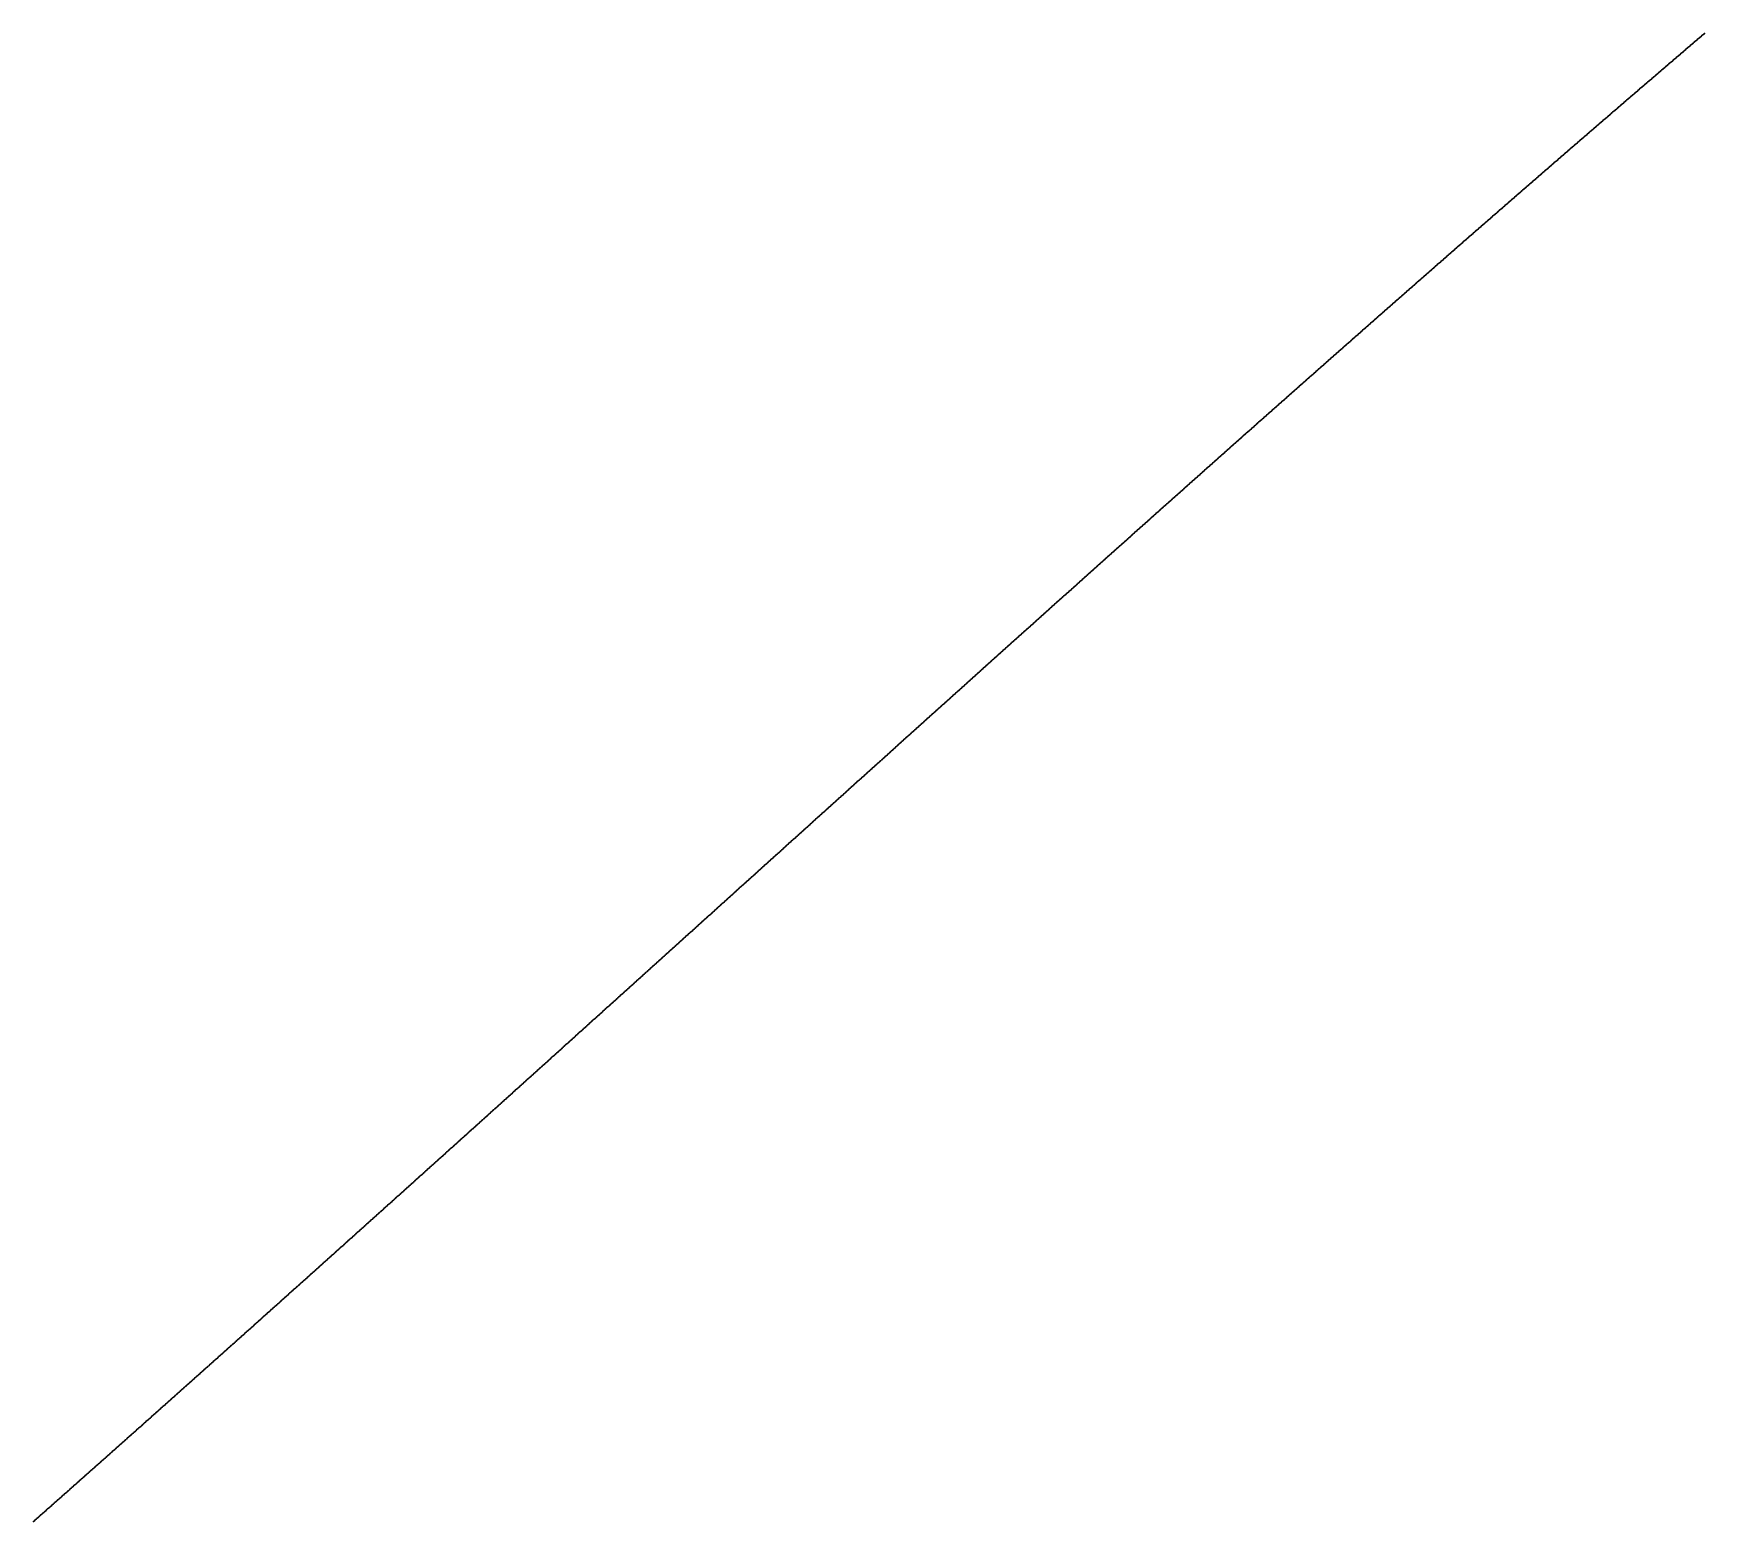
# Model space of a CAD drawing. Header units: metres. Extents: x 0 to 360, y 0 to 49.
# Drawn here: x 67.51 to 78.75, y 25.43 to 35.44 of the extents above; entities that cross this region are included whole.
import ezdxf

# ---------------------------------------------------------------- set-up
doc = ezdxf.new("R2010")
doc.units = ezdxf.units.M

msp = doc.modelspace()

# ---------------------------------------------------------------- linework, layer by layer
for p in [(78.731, 35.421), (78.737, 35.426), (78.743, 35.431), (78.749, 35.436), (78.755, 35.441), (78.602, 35.31), (78.608, 35.315), (78.614, 35.32), (78.62, 35.325), (78.626, 35.33), (78.632, 35.336), (78.638, 35.341), (78.643, 35.346), (78.649, 35.351), (78.655, 35.356), (78.661, 35.361), (78.667, 35.366), (78.673, 35.371), (78.679, 35.376), (78.685, 35.381), (78.69, 35.386), (78.696, 35.391), (78.702, 35.396), (78.708, 35.401), (78.714, 35.406), (78.72, 35.411), (78.726, 35.416), (78.473, 35.2), (78.479, 35.205), (78.485, 35.21), (78.491, 35.215), (78.497, 35.22), (78.503, 35.225), (78.508, 35.23), (78.514, 35.235), (78.52, 35.24), (78.526, 35.245), (78.532, 35.25), (78.538, 35.255), (78.544, 35.26), (78.549, 35.265), (78.555, 35.27), (78.561, 35.275), (78.567, 35.28), (78.573, 35.285), (78.579, 35.29), (78.585, 35.295), (78.591, 35.3), (78.596, 35.305), (78.338, 35.084), (78.344, 35.089), (78.35, 35.094), (78.356, 35.099), (78.362, 35.104), (78.367, 35.109), (78.373, 35.114), (78.379, 35.119), (78.385, 35.124), (78.391, 35.129), (78.397, 35.134), (78.403, 35.139), (78.409, 35.144), (78.414, 35.149), (78.42, 35.154), (78.426, 35.159), (78.432, 35.164), (78.438, 35.169), (78.444, 35.175), (78.45, 35.18), (78.456, 35.185), (78.461, 35.19), (78.467, 35.195), (78.209, 34.972), (78.215, 34.978), (78.22, 34.983), (78.226, 34.988), (78.232, 34.993), (78.238, 34.998), (78.244, 35.003), (78.25, 35.008), (78.256, 35.013), (78.262, 35.018), (78.267, 35.023), (78.273, 35.028), (78.279, 35.033), (78.285, 35.038), (78.291, 35.043), (78.297, 35.048), (78.303, 35.053), (78.309, 35.058), (78.314, 35.064), (78.32, 35.069), (78.326, 35.074), (78.332, 35.079), (78.079, 34.861), (78.085, 34.866), (78.091, 34.871), (78.097, 34.876), (78.103, 34.881), (78.109, 34.886), (78.115, 34.891), (78.12, 34.896), (78.126, 34.902), (78.132, 34.907), (78.138, 34.912), (78.144, 34.917), (78.15, 34.922), (78.156, 34.927), (78.162, 34.932), (78.168, 34.937), (78.173, 34.942), (78.179, 34.947), (78.185, 34.952), (78.191, 34.957), (78.197, 34.962), (78.203, 34.967), (77.95, 34.749), (77.956, 34.754), (77.962, 34.759), (77.968, 34.764), (77.973, 34.77), (77.979, 34.775), (77.985, 34.78), (77.991, 34.785), (77.997, 34.79), (78.003, 34.795), (78.009, 34.8), (78.015, 34.805), (78.02, 34.81), (78.026, 34.815), (78.032, 34.82), (78.038, 34.825), (78.044, 34.83), (78.05, 34.836), (78.056, 34.841), (78.062, 34.846), (78.068, 34.851), (78.073, 34.856), (77.82, 34.637), (77.826, 34.642), (77.832, 34.647), (77.838, 34.652), (77.844, 34.658), (77.85, 34.663), (77.856, 34.668), (77.862, 34.673), (77.867, 34.678), (77.873, 34.683), (77.879, 34.688), (77.885, 34.693), (77.891, 34.698), (77.897, 34.703), (77.903, 34.708), (77.909, 34.714), (77.915, 34.719), (77.92, 34.724), (77.926, 34.729), (77.932, 34.734), (77.938, 34.739), (77.944, 34.744), (77.691, 34.525), (77.697, 34.53), (77.703, 34.535), (77.709, 34.54), (77.714, 34.545), (77.72, 34.55), (77.726, 34.555), (77.732, 34.561), (77.738, 34.566), (77.744, 34.571), (77.75, 34.576), (77.756, 34.581), (77.762, 34.586), (77.767, 34.591), (77.773, 34.596), (77.779, 34.601), (77.785, 34.606), (77.791, 34.612), (77.797, 34.617), (77.803, 34.622), (77.809, 34.627), (77.815, 34.632), (77.561, 34.412), (77.567, 34.417), (77.573, 34.422), (77.579, 34.428), (77.585, 34.433), (77.591, 34.438), (77.597, 34.443), (77.602, 34.448), (77.608, 34.453), (77.614, 34.458), (77.62, 34.463), (77.626, 34.469), (77.632, 34.474), (77.638, 34.479), (77.644, 34.484), (77.65, 34.489), (77.655, 34.494), (77.661, 34.499), (77.667, 34.504), (77.673, 34.509), (77.679, 34.515), (77.685, 34.52), (77.432, 34.299), (77.437, 34.304), (77.443, 34.31), (77.449, 34.315), (77.455, 34.32), (77.461, 34.325), (77.467, 34.33), (77.473, 34.335), (77.479, 34.34), (77.485, 34.346), (77.49, 34.351), (77.496, 34.356), (77.502, 34.361), (77.508, 34.366), (77.514, 34.371), (77.52, 34.376), (77.526, 34.381), (77.532, 34.387), (77.538, 34.392), (77.544, 34.397), (77.549, 34.402), (77.555, 34.407), (77.302, 34.186), (77.308, 34.191), (77.314, 34.196), (77.319, 34.202), (77.325, 34.207), (77.331, 34.212), (77.337, 34.217), (77.343, 34.222), (77.349, 34.227), (77.355, 34.232), (77.361, 34.238), (77.367, 34.243), (77.373, 34.248), (77.378, 34.253), (77.384, 34.258), (77.39, 34.263), (77.396, 34.268), (77.402, 34.274), (77.408, 34.279), (77.414, 34.284), (77.42, 34.289), (77.426, 34.294), (77.172, 34.073), (77.178, 34.078), (77.184, 34.083), (77.19, 34.088), (77.196, 34.093), (77.201, 34.099), (77.207, 34.104), (77.213, 34.109), (77.219, 34.114), (77.225, 34.119), (77.231, 34.124), (77.237, 34.13), (77.243, 34.135), (77.249, 34.14), (77.255, 34.145), (77.26, 34.15), (77.266, 34.155), (77.272, 34.16), (77.278, 34.166), (77.284, 34.171), (77.29, 34.176), (77.296, 34.181), (77.042, 33.959), (77.048, 33.964), (77.054, 33.97), (77.06, 33.975), (77.066, 33.98), (77.072, 33.985), (77.077, 33.99), (77.083, 33.995), (77.089, 34.001), (77.095, 34.006), (77.101, 34.011), (77.107, 34.016), (77.113, 34.021), (77.119, 34.026), (77.125, 34.032), (77.131, 34.037), (77.136, 34.042), (77.142, 34.047), (77.148, 34.052), (77.154, 34.057), (77.16, 34.062), (77.166, 34.068), (76.918, 33.85), (76.924, 33.856), (76.93, 33.861), (76.936, 33.866), (76.942, 33.871), (76.947, 33.876), (76.953, 33.882), (76.959, 33.887), (76.965, 33.892), (76.971, 33.897), (76.977, 33.902), (76.983, 33.907), (76.989, 33.913), (76.995, 33.918), (77.001, 33.923), (77.007, 33.928), (77.012, 33.933), (77.018, 33.938), (77.024, 33.944), (77.03, 33.949), (77.036, 33.954), (76.788, 33.736), (76.794, 33.742), (76.8, 33.747), (76.806, 33.752), (76.812, 33.757), (76.817, 33.762), (76.823, 33.768), (76.829, 33.773), (76.835, 33.778), (76.841, 33.783), (76.847, 33.788), (76.853, 33.793), (76.859, 33.799), (76.865, 33.804), (76.871, 33.809), (76.877, 33.814), (76.882, 33.819), (76.888, 33.825), (76.894, 33.83), (76.9, 33.835), (76.906, 33.84), (76.912, 33.845), (76.658, 33.622), (76.664, 33.627), (76.67, 33.632), (76.675, 33.638), (76.681, 33.643), (76.687, 33.648), (76.693, 33.653), (76.699, 33.658), (76.705, 33.664), (76.711, 33.669), (76.717, 33.674), (76.723, 33.679), (76.729, 33.684), (76.735, 33.69), (76.741, 33.695), (76.746, 33.7), (76.752, 33.705), (76.758, 33.71), (76.764, 33.716), (76.77, 33.721), (76.776, 33.726), (76.782, 33.731), (76.533, 33.513), (76.539, 33.518), (76.545, 33.523), (76.551, 33.528), (76.557, 33.533), (76.563, 33.539), (76.569, 33.544), (76.575, 33.549), (76.581, 33.554), (76.587, 33.56), (76.593, 33.565), (76.599, 33.57), (76.604, 33.575), (76.61, 33.58), (76.616, 33.586), (76.622, 33.591), (76.628, 33.596), (76.634, 33.601), (76.64, 33.606), (76.646, 33.612), (76.652, 33.617), (76.403, 33.398), (76.409, 33.403), (76.415, 33.408), (76.421, 33.413), (76.427, 33.419), (76.433, 33.424), (76.439, 33.429), (76.445, 33.434), (76.451, 33.44), (76.456, 33.445), (76.462, 33.45), (76.468, 33.455), (76.474, 33.46), (76.48, 33.466), (76.486, 33.471), (76.492, 33.476), (76.498, 33.481), (76.504, 33.487), (76.51, 33.492), (76.516, 33.497), (76.522, 33.502), (76.528, 33.507), (76.279, 33.288), (76.285, 33.293), (76.291, 33.298), (76.296, 33.304), (76.302, 33.309), (76.308, 33.314), (76.314, 33.319), (76.32, 33.325), (76.326, 33.33), (76.332, 33.335), (76.338, 33.34), (76.344, 33.346), (76.35, 33.351), (76.356, 33.356), (76.362, 33.361), (76.368, 33.366), (76.374, 33.372), (76.379, 33.377), (76.385, 33.382), (76.391, 33.387), (76.397, 33.393), (76.148, 33.173), (76.154, 33.178), (76.16, 33.183), (76.166, 33.188), (76.172, 33.194), (76.178, 33.199), (76.184, 33.204), (76.19, 33.209), (76.196, 33.215), (76.202, 33.22), (76.208, 33.225), (76.213, 33.23), (76.219, 33.236), (76.225, 33.241), (76.231, 33.246), (76.237, 33.251), (76.243, 33.257), (76.249, 33.262), (76.255, 33.267), (76.261, 33.272), (76.267, 33.278), (76.273, 33.283), (76.024, 33.062), (76.03, 33.068), (76.036, 33.073), (76.041, 33.078), (76.047, 33.083), (76.053, 33.089), (76.059, 33.094), (76.065, 33.099), (76.071, 33.104), (76.077, 33.11), (76.083, 33.115), (76.089, 33.12), (76.095, 33.126), (76.101, 33.131), (76.107, 33.136), (76.113, 33.141), (76.119, 33.146), (76.125, 33.152), (76.13, 33.157), (76.136, 33.162), (76.142, 33.167), (75.893, 32.947), (75.899, 32.952), (75.905, 32.957), (75.911, 32.963), (75.917, 32.968), (75.923, 32.973), (75.929, 32.978), (75.935, 32.984), (75.941, 32.989), (75.946, 32.994), (75.952, 32.999), (75.958, 33.005), (75.964, 33.01), (75.97, 33.015), (75.976, 33.02), (75.982, 33.026), (75.988, 33.031), (75.994, 33.036), (76, 33.041), (76.006, 33.047), (76.012, 33.052), (76.018, 33.057), (75.768, 32.836), (75.774, 32.841), (75.78, 32.847), (75.786, 32.852), (75.792, 32.857), (75.798, 32.862), (75.804, 32.868), (75.81, 32.873), (75.816, 32.878), (75.822, 32.884), (75.828, 32.889), (75.834, 32.894), (75.84, 32.899), (75.846, 32.905), (75.851, 32.91), (75.857, 32.915), (75.863, 32.92), (75.869, 32.926), (75.875, 32.931), (75.881, 32.936), (75.887, 32.941), (75.643, 32.725), (75.649, 32.731), (75.655, 32.736), (75.661, 32.741), (75.667, 32.746), (75.673, 32.752), (75.679, 32.757), (75.685, 32.762), (75.691, 32.767), (75.697, 32.773), (75.703, 32.778), (75.709, 32.783), (75.715, 32.789), (75.721, 32.794), (75.727, 32.799), (75.733, 32.804), (75.739, 32.81), (75.744, 32.815), (75.75, 32.82), (75.756, 32.826), (75.762, 32.831), (75.518, 32.614), (75.524, 32.619), (75.53, 32.625), (75.536, 32.63), (75.542, 32.635), (75.548, 32.641), (75.554, 32.646), (75.56, 32.651), (75.566, 32.656), (75.572, 32.662), (75.578, 32.667), (75.584, 32.672), (75.59, 32.678), (75.596, 32.683), (75.602, 32.688), (75.608, 32.694), (75.614, 32.699), (75.62, 32.704), (75.626, 32.709), (75.632, 32.715), (75.637, 32.72), (75.388, 32.498), (75.393, 32.503), (75.399, 32.508), (75.405, 32.514), (75.411, 32.519), (75.417, 32.524), (75.423, 32.529), (75.429, 32.535), (75.435, 32.54), (75.441, 32.545), (75.447, 32.551), (75.453, 32.556), (75.459, 32.561), (75.465, 32.566), (75.471, 32.572), (75.477, 32.577), (75.483, 32.582), (75.489, 32.588), (75.495, 32.593), (75.501, 32.598), (75.507, 32.604), (75.513, 32.609), (75.262, 32.386), (75.268, 32.391), (75.274, 32.397), (75.28, 32.402), (75.286, 32.407), (75.292, 32.413), (75.298, 32.418), (75.304, 32.423), (75.31, 32.429), (75.316, 32.434), (75.322, 32.439), (75.328, 32.445), (75.334, 32.45), (75.34, 32.455), (75.346, 32.46), (75.352, 32.466), (75.358, 32.471), (75.364, 32.476), (75.37, 32.482), (75.376, 32.487), (75.382, 32.492), (75.137, 32.275), (75.143, 32.28), (75.149, 32.285), (75.155, 32.29), (75.161, 32.296), (75.167, 32.301), (75.173, 32.306), (75.179, 32.312), (75.185, 32.317), (75.191, 32.322), (75.197, 32.328), (75.203, 32.333), (75.209, 32.338), (75.215, 32.344), (75.221, 32.349), (75.227, 32.354), (75.233, 32.36), (75.239, 32.365), (75.245, 32.37), (75.251, 32.376), (75.256, 32.381), (75.012, 32.163), (75.018, 32.168), (75.024, 32.173), (75.03, 32.179), (75.036, 32.184), (75.042, 32.189), (75.048, 32.195), (75.054, 32.2), (75.06, 32.205), (75.066, 32.211), (75.072, 32.216), (75.078, 32.221), (75.084, 32.227), (75.09, 32.232), (75.095, 32.237), (75.101, 32.243), (75.107, 32.248), (75.113, 32.253), (75.119, 32.259), (75.125, 32.264), (75.131, 32.269), (74.887, 32.051), (74.893, 32.056), (74.899, 32.061), (74.904, 32.067), (74.91, 32.072), (74.916, 32.077), (74.922, 32.083), (74.928, 32.088), (74.934, 32.093), (74.94, 32.099), (74.946, 32.104), (74.952, 32.109), (74.958, 32.115), (74.964, 32.12), (74.97, 32.125), (74.976, 32.131), (74.982, 32.136), (74.988, 32.141), (74.994, 32.147), (75, 32.152), (75.006, 32.157), (74.761, 31.938), (74.767, 31.944), (74.773, 31.949), (74.779, 31.954), (74.785, 31.96), (74.791, 31.965), (74.797, 31.971), (74.803, 31.976), (74.809, 31.981), (74.815, 31.987), (74.821, 31.992), (74.827, 31.997), (74.833, 32.003), (74.839, 32.008), (74.845, 32.013), (74.851, 32.019), (74.857, 32.024), (74.863, 32.029), (74.869, 32.035), (74.875, 32.04), (74.881, 32.045), (74.636, 31.826), (74.642, 31.831), (74.648, 31.837), (74.653, 31.842), (74.659, 31.847), (74.665, 31.853), (74.671, 31.858), (74.677, 31.864), (74.683, 31.869), (74.689, 31.874), (74.695, 31.88), (74.701, 31.885), (74.707, 31.89), (74.713, 31.896), (74.719, 31.901), (74.725, 31.906), (74.731, 31.912), (74.737, 31.917), (74.743, 31.922), (74.749, 31.928), (74.755, 31.933), (74.51, 31.714), (74.516, 31.719), (74.522, 31.724), (74.528, 31.73), (74.534, 31.735), (74.54, 31.74), (74.546, 31.746), (74.552, 31.751), (74.558, 31.756), (74.564, 31.762), (74.57, 31.767), (74.576, 31.773), (74.582, 31.778), (74.588, 31.783), (74.594, 31.789), (74.6, 31.794), (74.606, 31.799), (74.612, 31.805), (74.618, 31.81), (74.624, 31.815), (74.63, 31.821), (74.384, 31.601), (74.39, 31.606), (74.396, 31.612), (74.402, 31.617), (74.408, 31.622), (74.414, 31.628), (74.42, 31.633), (74.426, 31.638), (74.432, 31.644), (74.438, 31.649), (74.444, 31.655), (74.45, 31.66), (74.456, 31.665), (74.462, 31.671), (74.468, 31.676), (74.474, 31.681), (74.48, 31.687), (74.486, 31.692), (74.492, 31.697), (74.498, 31.703), (74.504, 31.708), (74.258, 31.488), (74.264, 31.493), (74.27, 31.499), (74.276, 31.504), (74.282, 31.509), (74.288, 31.515), (74.294, 31.52), (74.3, 31.526), (74.306, 31.531), (74.312, 31.536), (74.318, 31.542), (74.324, 31.547), (74.33, 31.552), (74.336, 31.558), (74.342, 31.563), (74.348, 31.569), (74.354, 31.574), (74.36, 31.579), (74.366, 31.585), (74.372, 31.59), (74.378, 31.595), (74.132, 31.375), (74.138, 31.38), (74.144, 31.386), (74.15, 31.391), (74.156, 31.396), (74.162, 31.402), (74.168, 31.407), (74.174, 31.413), (74.18, 31.418), (74.186, 31.423), (74.192, 31.429), (74.198, 31.434), (74.204, 31.439), (74.21, 31.445), (74.216, 31.45), (74.222, 31.456), (74.228, 31.461), (74.234, 31.466), (74.24, 31.472), (74.246, 31.477), (74.252, 31.483), (74.006, 31.262), (74.012, 31.267), (74.018, 31.272), (74.024, 31.278), (74.03, 31.283), (74.036, 31.289), (74.042, 31.294), (74.048, 31.299), (74.054, 31.305), (74.06, 31.31), (74.066, 31.316), (74.072, 31.321), (74.078, 31.326), (74.084, 31.332), (74.09, 31.337), (74.096, 31.343), (74.102, 31.348), (74.108, 31.353), (74.114, 31.359), (74.12, 31.364), (74.126, 31.369), (73.88, 31.148), (73.886, 31.154), (73.892, 31.159), (73.898, 31.164), (73.904, 31.17), (73.91, 31.175), (73.916, 31.181), (73.922, 31.186), (73.928, 31.191), (73.934, 31.197), (73.94, 31.202), (73.946, 31.208), (73.952, 31.213), (73.958, 31.218), (73.964, 31.224), (73.97, 31.229), (73.976, 31.235), (73.982, 31.24), (73.988, 31.245), (73.994, 31.251), (74, 31.256), (73.76, 31.04), (73.766, 31.046), (73.772, 31.051), (73.778, 31.056), (73.784, 31.062), (73.79, 31.067), (73.796, 31.073), (73.802, 31.078), (73.808, 31.083), (73.814, 31.089), (73.82, 31.094), (73.826, 31.1), (73.832, 31.105), (73.838, 31.11), (73.844, 31.116), (73.85, 31.121), (73.856, 31.127), (73.862, 31.132), (73.868, 31.137), (73.874, 31.143), (73.634, 30.926), (73.64, 30.932), (73.646, 30.937), (73.652, 30.943), (73.658, 30.948), (73.664, 30.954), (73.67, 30.959), (73.676, 30.964), (73.682, 30.97), (73.688, 30.975), (73.694, 30.981), (73.7, 30.986), (73.706, 30.991), (73.712, 30.997), (73.718, 31.002), (73.724, 31.008), (73.73, 31.013), (73.736, 31.018), (73.742, 31.024), (73.748, 31.029), (73.754, 31.035), (73.507, 30.813), (73.513, 30.818), (73.519, 30.823), (73.525, 30.829), (73.531, 30.834), (73.537, 30.84), (73.543, 30.845), (73.549, 30.851), (73.555, 30.856), (73.561, 30.861), (73.567, 30.867), (73.573, 30.872), (73.579, 30.878), (73.585, 30.883), (73.591, 30.888), (73.597, 30.894), (73.603, 30.899), (73.609, 30.905), (73.615, 30.91), (73.621, 30.916), (73.627, 30.921), (73.38, 30.699), (73.386, 30.704), (73.392, 30.709), (73.399, 30.715), (73.405, 30.72), (73.411, 30.726), (73.417, 30.731), (73.423, 30.737), (73.429, 30.742), (73.435, 30.747), (73.441, 30.753), (73.447, 30.758), (73.453, 30.764), (73.459, 30.769), (73.465, 30.775), (73.471, 30.78), (73.477, 30.785), (73.483, 30.791), (73.489, 30.796), (73.495, 30.802), (73.501, 30.807), (73.26, 30.59), (73.266, 30.595), (73.272, 30.601), (73.278, 30.606), (73.284, 30.612), (73.29, 30.617), (73.296, 30.622), (73.302, 30.628), (73.308, 30.633), (73.314, 30.639), (73.32, 30.644), (73.326, 30.65), (73.332, 30.655), (73.338, 30.661), (73.344, 30.666), (73.35, 30.671), (73.356, 30.677), (73.362, 30.682), (73.368, 30.688), (73.374, 30.693), (73.133, 30.476), (73.139, 30.481), (73.145, 30.486), (73.151, 30.492), (73.157, 30.497), (73.163, 30.503), (73.169, 30.508), (73.175, 30.514), (73.181, 30.519), (73.187, 30.525), (73.193, 30.53), (73.199, 30.535), (73.205, 30.541), (73.211, 30.546), (73.218, 30.552), (73.224, 30.557), (73.23, 30.563), (73.236, 30.568), (73.242, 30.574), (73.248, 30.579), (73.254, 30.584), (73.006, 30.361), (73.012, 30.367), (73.018, 30.372), (73.024, 30.377), (73.03, 30.383), (73.036, 30.388), (73.042, 30.394), (73.048, 30.399), (73.054, 30.405), (73.06, 30.41), (73.066, 30.416), (73.073, 30.421), (73.079, 30.427), (73.085, 30.432), (73.091, 30.437), (73.097, 30.443), (73.103, 30.448), (73.109, 30.454), (73.115, 30.459), (73.121, 30.465), (73.127, 30.47), (72.885, 30.252), (72.891, 30.257), (72.897, 30.263), (72.903, 30.268), (72.909, 30.274), (72.915, 30.279), (72.921, 30.285), (72.927, 30.29), (72.933, 30.296), (72.94, 30.301), (72.946, 30.307), (72.952, 30.312), (72.958, 30.317), (72.964, 30.323), (72.97, 30.328), (72.976, 30.334), (72.982, 30.339), (72.988, 30.345), (72.994, 30.35), (73, 30.356), (72.758, 30.137), (72.764, 30.143), (72.77, 30.148), (72.776, 30.154), (72.782, 30.159), (72.788, 30.165), (72.794, 30.17), (72.8, 30.176), (72.806, 30.181), (72.812, 30.186), (72.818, 30.192), (72.825, 30.197), (72.831, 30.203), (72.837, 30.208), (72.843, 30.214), (72.849, 30.219), (72.855, 30.225), (72.861, 30.23), (72.867, 30.236), (72.873, 30.241), (72.879, 30.247), (72.637, 30.028), (72.643, 30.033), (72.649, 30.039), (72.655, 30.044), (72.661, 30.05), (72.667, 30.055), (72.673, 30.061), (72.679, 30.066), (72.685, 30.072), (72.691, 30.077), (72.697, 30.083), (72.703, 30.088), (72.709, 30.094), (72.716, 30.099), (72.722, 30.104), (72.728, 30.11), (72.734, 30.115), (72.74, 30.121), (72.746, 30.126), (72.752, 30.132), (72.509, 29.913), (72.515, 29.918), (72.521, 29.924), (72.528, 29.929), (72.534, 29.935), (72.54, 29.94), (72.546, 29.946), (72.552, 29.951), (72.558, 29.957), (72.564, 29.962), (72.57, 29.968), (72.576, 29.973), (72.582, 29.979), (72.588, 29.984), (72.594, 29.99), (72.6, 29.995), (72.606, 30.001), (72.612, 30.006), (72.619, 30.012), (72.625, 30.017), (72.631, 30.022), (72.388, 29.803), (72.394, 29.809), (72.4, 29.814), (72.406, 29.82), (72.412, 29.825), (72.418, 29.831), (72.424, 29.836), (72.43, 29.842), (72.436, 29.847), (72.443, 29.853), (72.449, 29.858), (72.455, 29.864), (72.461, 29.869), (72.467, 29.875), (72.473, 29.88), (72.479, 29.886), (72.485, 29.891), (72.491, 29.897), (72.497, 29.902), (72.503, 29.907), (72.26, 29.688), (72.266, 29.694), (72.272, 29.699), (72.279, 29.705), (72.285, 29.71), (72.291, 29.716), (72.297, 29.721), (72.303, 29.727), (72.309, 29.732), (72.315, 29.738), (72.321, 29.743), (72.327, 29.748), (72.333, 29.754), (72.339, 29.759), (72.345, 29.765), (72.351, 29.77), (72.358, 29.776), (72.364, 29.781), (72.37, 29.787), (72.376, 29.792), (72.382, 29.798), (72.139, 29.578), (72.145, 29.584), (72.151, 29.589), (72.157, 29.595), (72.163, 29.6), (72.169, 29.606), (72.175, 29.611), (72.181, 29.617), (72.187, 29.622), (72.193, 29.628), (72.199, 29.633), (72.206, 29.639), (72.212, 29.644), (72.218, 29.65), (72.224, 29.655), (72.23, 29.661), (72.236, 29.666), (72.242, 29.672), (72.248, 29.677), (72.254, 29.683), (72.011, 29.463), (72.017, 29.468), (72.023, 29.474), (72.029, 29.479), (72.035, 29.485), (72.041, 29.49), (72.047, 29.496), (72.053, 29.501), (72.059, 29.507), (72.066, 29.512), (72.072, 29.518), (72.078, 29.523), (72.084, 29.529), (72.09, 29.534), (72.096, 29.54), (72.102, 29.545), (72.108, 29.551), (72.114, 29.556), (72.12, 29.562), (72.126, 29.567), (72.133, 29.573), (71.889, 29.353), (71.895, 29.358), (71.901, 29.364), (71.907, 29.369), (71.913, 29.375), (71.919, 29.38), (71.925, 29.386), (71.931, 29.391), (71.938, 29.397), (71.944, 29.402), (71.95, 29.408), (71.956, 29.413), (71.962, 29.419), (71.968, 29.424), (71.974, 29.43), (71.98, 29.435), (71.986, 29.441), (71.992, 29.446), (71.999, 29.452), (72.005, 29.457), (71.761, 29.237), (71.767, 29.243), (71.773, 29.248), (71.779, 29.254), (71.785, 29.259), (71.791, 29.265), (71.797, 29.27), (71.803, 29.276), (71.81, 29.281), (71.816, 29.287), (71.822, 29.292), (71.828, 29.298), (71.834, 29.303), (71.84, 29.309), (71.846, 29.314), (71.852, 29.32), (71.858, 29.325), (71.864, 29.331), (71.871, 29.336), (71.877, 29.342), (71.883, 29.347), (71.639, 29.127), (71.645, 29.132), (71.651, 29.138), (71.657, 29.143), (71.663, 29.149), (71.669, 29.154), (71.675, 29.16), (71.681, 29.165), (71.687, 29.171), (71.694, 29.176), (71.7, 29.182), (71.706, 29.187), (71.712, 29.193), (71.718, 29.198), (71.724, 29.204), (71.73, 29.209), (71.736, 29.215), (71.742, 29.22), (71.748, 29.226), (71.755, 29.231), (71.516, 29.016), (71.522, 29.022), (71.528, 29.027), (71.535, 29.033), (71.541, 29.038), (71.547, 29.044), (71.553, 29.049), (71.559, 29.055), (71.565, 29.06), (71.571, 29.066), (71.577, 29.071), (71.584, 29.077), (71.59, 29.083), (71.596, 29.088), (71.602, 29.094), (71.608, 29.099), (71.614, 29.105), (71.62, 29.11), (71.626, 29.116), (71.632, 29.121), (71.388, 28.9), (71.394, 28.906), (71.4, 28.911), (71.406, 28.917), (71.412, 28.922), (71.418, 28.928), (71.424, 28.933), (71.431, 28.939), (71.437, 28.944), (71.443, 28.95), (71.449, 28.956), (71.455, 28.961), (71.461, 28.967), (71.467, 28.972), (71.473, 28.978), (71.48, 28.983), (71.486, 28.989), (71.492, 28.994), (71.498, 29), (71.504, 29.005), (71.51, 29.011), (71.265, 28.79), (71.271, 28.795), (71.277, 28.801), (71.284, 28.806), (71.29, 28.812), (71.296, 28.817), (71.302, 28.823), (71.308, 28.828), (71.314, 28.834), (71.32, 28.839), (71.326, 28.845), (71.333, 28.85), (71.339, 28.856), (71.345, 28.862), (71.351, 28.867), (71.357, 28.873), (71.363, 28.878), (71.369, 28.884), (71.375, 28.889), (71.382, 28.895), (71.143, 28.679), (71.149, 28.684), (71.155, 28.69), (71.161, 28.696), (71.167, 28.701), (71.173, 28.707), (71.179, 28.712), (71.185, 28.718), (71.192, 28.723), (71.198, 28.729), (71.204, 28.734), (71.21, 28.74), (71.216, 28.745), (71.222, 28.751), (71.228, 28.756), (71.235, 28.762), (71.241, 28.768), (71.247, 28.773), (71.253, 28.779), (71.259, 28.784), (71.014, 28.563), (71.02, 28.568), (71.026, 28.574), (71.032, 28.579), (71.038, 28.585), (71.044, 28.59), (71.05, 28.596), (71.057, 28.601), (71.063, 28.607), (71.069, 28.612), (71.075, 28.618), (71.081, 28.624), (71.087, 28.629), (71.093, 28.635), (71.1, 28.64), (71.106, 28.646), (71.112, 28.651), (71.118, 28.657), (71.124, 28.662), (71.13, 28.668), (71.136, 28.673), (70.891, 28.452), (70.897, 28.457), (70.903, 28.463), (70.909, 28.468), (70.915, 28.474), (70.921, 28.479), (70.928, 28.485), (70.934, 28.491), (70.94, 28.496), (70.946, 28.502), (70.952, 28.507), (70.958, 28.513), (70.964, 28.518), (70.971, 28.524), (70.977, 28.529), (70.983, 28.535), (70.989, 28.54), (70.995, 28.546), (71.001, 28.552), (71.007, 28.557), (70.768, 28.341), (70.774, 28.346), (70.78, 28.352), (70.786, 28.357), (70.792, 28.363), (70.798, 28.368), (70.805, 28.374), (70.811, 28.38), (70.817, 28.385), (70.823, 28.391), (70.829, 28.396), (70.835, 28.402), (70.841, 28.407), (70.848, 28.413), (70.854, 28.418), (70.86, 28.424), (70.866, 28.43), (70.872, 28.435), (70.878, 28.441), (70.885, 28.446), (70.638, 28.224), (70.644, 28.23), (70.651, 28.235), (70.657, 28.241), (70.663, 28.246), (70.669, 28.252), (70.675, 28.257), (70.681, 28.263), (70.688, 28.269), (70.694, 28.274), (70.7, 28.28), (70.706, 28.285), (70.712, 28.291), (70.718, 28.296), (70.725, 28.302), (70.731, 28.307), (70.737, 28.313), (70.743, 28.319), (70.749, 28.324), (70.755, 28.33), (70.761, 28.335), (70.515, 28.113), (70.521, 28.118), (70.527, 28.124), (70.533, 28.13), (70.54, 28.135), (70.546, 28.141), (70.552, 28.146), (70.558, 28.152), (70.564, 28.157), (70.57, 28.163), (70.577, 28.169), (70.583, 28.174), (70.589, 28.18), (70.595, 28.185), (70.601, 28.191), (70.607, 28.196), (70.614, 28.202), (70.62, 28.207), (70.626, 28.213), (70.632, 28.219), (70.391, 28.002), (70.398, 28.007), (70.404, 28.013), (70.41, 28.018), (70.416, 28.024), (70.422, 28.029), (70.429, 28.035), (70.435, 28.041), (70.441, 28.046), (70.447, 28.052), (70.453, 28.057), (70.459, 28.063), (70.466, 28.068), (70.472, 28.074), (70.478, 28.08), (70.484, 28.085), (70.49, 28.091), (70.496, 28.096), (70.503, 28.102), (70.509, 28.107), (70.268, 27.89), (70.274, 27.896), (70.28, 27.901), (70.286, 27.907), (70.293, 27.913), (70.299, 27.918), (70.305, 27.924), (70.311, 27.929), (70.317, 27.935), (70.324, 27.94), (70.33, 27.946), (70.336, 27.952), (70.342, 27.957), (70.348, 27.963), (70.354, 27.968), (70.361, 27.974), (70.367, 27.979), (70.373, 27.985), (70.379, 27.991), (70.385, 27.996), (70.144, 27.779), (70.15, 27.785), (70.157, 27.79), (70.163, 27.796), (70.169, 27.801), (70.175, 27.807), (70.181, 27.812), (70.187, 27.818), (70.194, 27.824), (70.2, 27.829), (70.206, 27.835), (70.212, 27.84), (70.218, 27.846), (70.225, 27.851), (70.231, 27.857), (70.237, 27.862), (70.243, 27.868), (70.249, 27.874), (70.256, 27.879), (70.262, 27.885), (70.014, 27.662), (70.02, 27.667), (70.026, 27.673), (70.033, 27.679), (70.039, 27.684), (70.045, 27.69), (70.051, 27.695), (70.057, 27.701), (70.064, 27.706), (70.07, 27.712), (70.076, 27.718), (70.082, 27.723), (70.088, 27.729), (70.095, 27.734), (70.101, 27.74), (70.107, 27.745), (70.113, 27.751), (70.119, 27.757), (70.126, 27.762), (70.132, 27.768), (70.138, 27.773), (69.89, 27.55), (69.896, 27.556), (69.902, 27.561), (69.909, 27.567), (69.915, 27.573), (69.921, 27.578), (69.927, 27.584), (69.933, 27.589), (69.94, 27.595), (69.946, 27.601), (69.952, 27.606), (69.958, 27.612), (69.964, 27.617), (69.971, 27.623), (69.977, 27.628), (69.983, 27.634), (69.989, 27.64), (69.995, 27.645), (70.002, 27.651), (70.008, 27.656), (69.766, 27.439), (69.772, 27.444), (69.778, 27.45), (69.784, 27.455), (69.791, 27.461), (69.797, 27.467), (69.803, 27.472), (69.809, 27.478), (69.816, 27.483), (69.822, 27.489), (69.828, 27.495), (69.834, 27.5), (69.84, 27.506), (69.847, 27.511), (69.853, 27.517), (69.859, 27.522), (69.865, 27.528), (69.871, 27.534), (69.878, 27.539), (69.884, 27.545), (69.642, 27.327), (69.648, 27.333), (69.654, 27.338), (69.66, 27.344), (69.666, 27.349), (69.673, 27.355), (69.679, 27.361), (69.685, 27.366), (69.691, 27.372), (69.697, 27.377), (69.704, 27.383), (69.71, 27.388), (69.716, 27.394), (69.722, 27.4), (69.729, 27.405), (69.735, 27.411), (69.741, 27.416), (69.747, 27.422), (69.753, 27.428), (69.76, 27.433), (69.517, 27.215), (69.523, 27.221), (69.529, 27.226), (69.536, 27.232), (69.542, 27.238), (69.548, 27.243), (69.554, 27.249), (69.561, 27.254), (69.567, 27.26), (69.573, 27.266), (69.579, 27.271), (69.586, 27.277), (69.592, 27.282), (69.598, 27.288), (69.604, 27.293), (69.61, 27.299), (69.617, 27.305), (69.623, 27.31), (69.629, 27.316), (69.635, 27.321), (69.392, 27.103), (69.399, 27.109), (69.405, 27.115), (69.411, 27.12), (69.417, 27.126), (69.424, 27.131), (69.43, 27.137), (69.436, 27.143), (69.442, 27.148), (69.449, 27.154), (69.455, 27.159), (69.461, 27.165), (69.467, 27.17), (69.473, 27.176), (69.48, 27.182), (69.486, 27.187), (69.492, 27.193), (69.498, 27.198), (69.505, 27.204), (69.511, 27.21), (69.268, 26.991), (69.274, 26.997), (69.28, 27.003), (69.286, 27.008), (69.293, 27.014), (69.299, 27.019), (69.305, 27.025), (69.311, 27.031), (69.318, 27.036), (69.324, 27.042), (69.33, 27.047), (69.336, 27.053), (69.343, 27.059), (69.349, 27.064), (69.355, 27.07), (69.361, 27.075), (69.367, 27.081), (69.374, 27.087), (69.38, 27.092), (69.386, 27.098), (69.143, 26.88), (69.149, 26.885), (69.155, 26.891), (69.161, 26.896), (69.168, 26.902), (69.174, 26.908), (69.18, 26.913), (69.186, 26.919), (69.193, 26.924), (69.199, 26.93), (69.205, 26.936), (69.211, 26.941), (69.218, 26.947), (69.224, 26.952), (69.23, 26.958), (69.236, 26.964), (69.243, 26.969), (69.249, 26.975), (69.255, 26.98), (69.261, 26.986), (69.018, 26.768), (69.024, 26.773), (69.03, 26.779), (69.036, 26.784), (69.043, 26.79), (69.049, 26.796), (69.055, 26.801), (69.061, 26.807), (69.068, 26.812), (69.074, 26.818), (69.08, 26.824), (69.086, 26.829), (69.093, 26.835), (69.099, 26.84), (69.105, 26.846), (69.111, 26.852), (69.118, 26.857), (69.124, 26.863), (69.13, 26.868), (69.136, 26.874), (68.886, 26.65), (68.892, 26.655), (68.899, 26.661), (68.905, 26.667), (68.911, 26.672), (68.917, 26.678), (68.924, 26.683), (68.93, 26.689), (68.936, 26.695), (68.942, 26.7), (68.949, 26.706), (68.955, 26.711), (68.961, 26.717), (68.968, 26.723), (68.974, 26.728), (68.98, 26.734), (68.986, 26.739), (68.993, 26.745), (68.999, 26.751), (69.005, 26.756), (69.011, 26.762), (68.761, 26.538), (68.767, 26.543), (68.773, 26.549), (68.78, 26.555), (68.786, 26.56), (68.792, 26.566), (68.798, 26.571), (68.805, 26.577), (68.811, 26.583), (68.817, 26.588), (68.823, 26.594), (68.83, 26.599), (68.836, 26.605), (68.842, 26.611), (68.849, 26.616), (68.855, 26.622), (68.861, 26.627), (68.867, 26.633), (68.874, 26.639), (68.88, 26.644), (68.635, 26.426), (68.641, 26.431), (68.648, 26.437), (68.654, 26.442), (68.66, 26.448), (68.667, 26.454), (68.673, 26.459), (68.679, 26.465), (68.685, 26.47), (68.692, 26.476), (68.698, 26.482), (68.704, 26.487), (68.711, 26.493), (68.717, 26.498), (68.723, 26.504), (68.729, 26.51), (68.736, 26.515), (68.742, 26.521), (68.748, 26.526), (68.754, 26.532), (68.509, 26.313), (68.516, 26.319), (68.522, 26.325), (68.528, 26.33), (68.535, 26.336), (68.541, 26.341), (68.547, 26.347), (68.553, 26.353), (68.56, 26.358), (68.566, 26.364), (68.572, 26.369), (68.579, 26.375), (68.585, 26.381), (68.591, 26.386), (68.597, 26.392), (68.604, 26.397), (68.61, 26.403), (68.616, 26.409), (68.623, 26.414), (68.629, 26.42), (68.384, 26.201), (68.39, 26.207), (68.396, 26.212), (68.402, 26.218), (68.409, 26.223), (68.415, 26.229), (68.421, 26.235), (68.428, 26.24), (68.434, 26.246), (68.44, 26.252), (68.446, 26.257), (68.453, 26.263), (68.459, 26.268), (68.465, 26.274), (68.472, 26.28), (68.478, 26.285), (68.484, 26.291), (68.491, 26.296), (68.497, 26.302), (68.503, 26.308), (68.257, 26.089), (68.264, 26.094), (68.27, 26.1), (68.276, 26.106), (68.283, 26.111), (68.289, 26.117), (68.295, 26.122), (68.302, 26.128), (68.308, 26.134), (68.314, 26.139), (68.321, 26.145), (68.327, 26.15), (68.333, 26.156), (68.339, 26.162), (68.346, 26.167), (68.352, 26.173), (68.358, 26.179), (68.365, 26.184), (68.371, 26.19), (68.377, 26.195), (68.131, 25.976), (68.138, 25.982), (68.144, 25.988), (68.15, 25.993), (68.157, 25.999), (68.163, 26.004), (68.169, 26.01), (68.175, 26.016), (68.182, 26.021), (68.188, 26.027), (68.194, 26.032), (68.201, 26.038), (68.207, 26.044), (68.213, 26.049), (68.22, 26.055), (68.226, 26.061), (68.232, 26.066), (68.239, 26.072), (68.245, 26.077), (68.251, 26.083), (68.005, 25.864), (68.011, 25.87), (68.018, 25.875), (68.024, 25.881), (68.03, 25.886), (68.037, 25.892), (68.043, 25.898), (68.049, 25.903), (68.055, 25.909), (68.062, 25.914), (68.068, 25.92), (68.074, 25.926), (68.081, 25.931), (68.087, 25.937), (68.093, 25.943), (68.1, 25.948), (68.106, 25.954), (68.112, 25.959), (68.119, 25.965), (68.125, 25.971), (67.878, 25.751), (67.885, 25.757), (67.891, 25.763), (67.897, 25.768), (67.904, 25.774), (67.91, 25.78), (67.916, 25.785), (67.923, 25.791), (67.929, 25.796), (67.935, 25.802), (67.942, 25.808), (67.948, 25.813), (67.954, 25.819), (67.961, 25.825), (67.967, 25.83), (67.973, 25.836), (67.98, 25.841), (67.986, 25.847), (67.992, 25.853), (67.999, 25.858), (67.752, 25.639), (67.758, 25.645), (67.764, 25.65), (67.771, 25.656), (67.777, 25.661), (67.783, 25.667), (67.79, 25.673), (67.796, 25.678), (67.802, 25.684), (67.809, 25.69), (67.815, 25.695), (67.821, 25.701), (67.828, 25.706), (67.834, 25.712), (67.84, 25.718), (67.847, 25.723), (67.853, 25.729), (67.859, 25.735), (67.866, 25.74), (67.872, 25.746), (67.625, 25.526), (67.631, 25.532), (67.637, 25.538), (67.644, 25.543), (67.65, 25.549), (67.656, 25.555), (67.663, 25.56), (67.669, 25.566), (67.675, 25.571), (67.682, 25.577), (67.688, 25.583), (67.695, 25.588), (67.701, 25.594), (67.707, 25.6), (67.714, 25.605), (67.72, 25.611), (67.726, 25.616), (67.733, 25.622), (67.739, 25.628), (67.745, 25.633), (67.51, 25.425), (67.517, 25.431), (67.523, 25.436), (67.529, 25.442), (67.536, 25.448), (67.542, 25.453), (67.548, 25.459), (67.555, 25.465), (67.561, 25.47), (67.568, 25.476), (67.574, 25.481), (67.58, 25.487), (67.587, 25.493), (67.593, 25.498), (67.599, 25.504), (67.606, 25.51), (67.612, 25.515), (67.618, 25.521)]:
    msp.add_point(p)

doc.saveas('drawing.dxf')
